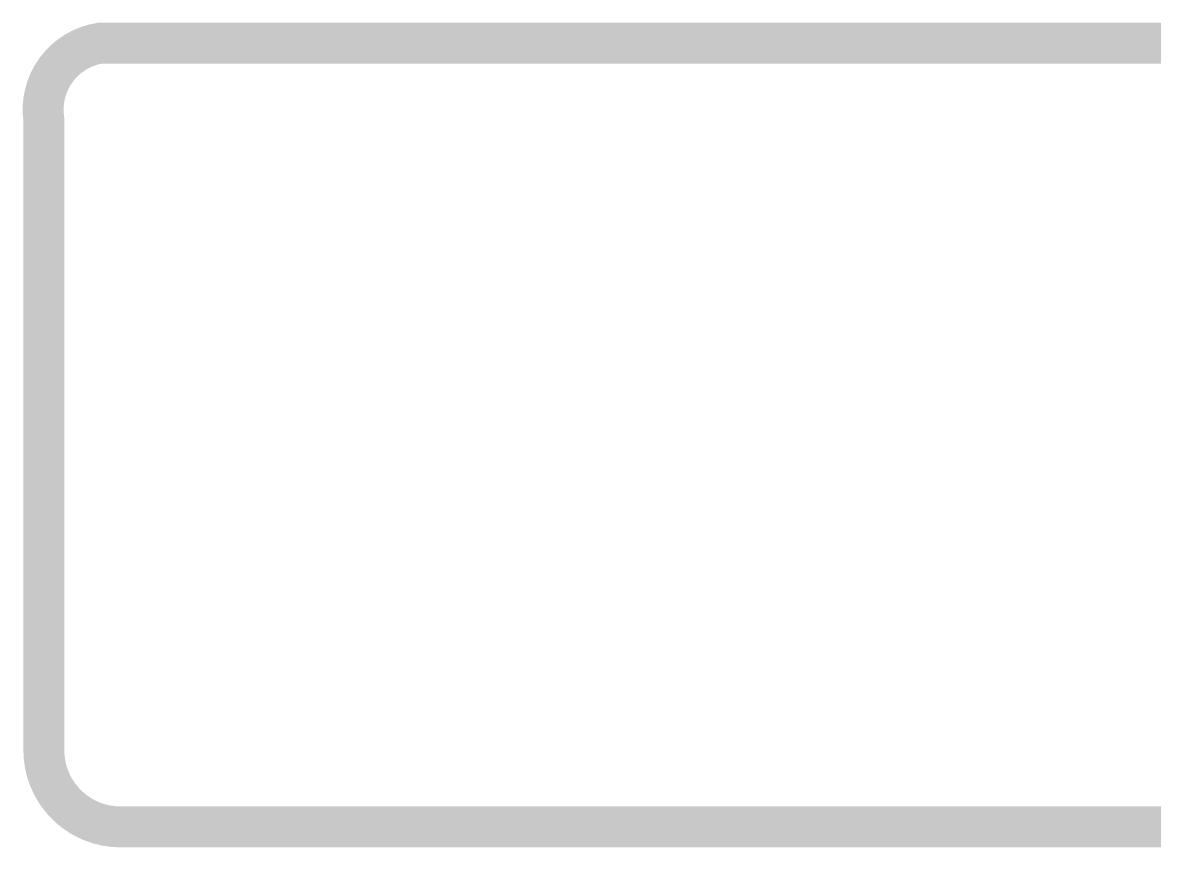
# Model space of a CAD drawing. Extents: x 0 to 158, y 0 to 111.
# Drawn here: x 31.14 to 36.76, y 92.95 to 97.05 of the extents above; entities that cross this region are included whole.
import ezdxf

# ---------------------------------------------------------------- set-up
doc = ezdxf.new("R2010")
doc.units = 0
doc.layers.add('21', color=53, linetype='CONTINUOUS')

msp = doc.modelspace()

# ---------------------------------------------------------------- linework, layer by layer
at = {"layer": '21'}
for points, const_width in [([(31.5232, 96.9463, 0.4142), (31.2422, 96.5653)], 0.2032), ([(31.5232, 96.9971, 1), (31.5232, 96.8955)], 0.1016), ([(31.5308, 96.8961, 1), (31.5156, 96.9965)], 0.1016), ([(31.293, 96.5653, 1), (31.1914, 96.5653)], 0.1016), ([(31.192, 96.5577, 1), (31.2924, 96.5729)], 0.1016), ([(31.2422, 93.4347, 0.4144), (31.6232, 93.0537)], 0.2032), ([(31.293, 93.4347, 1), (31.1914, 93.4347)], 0.1016), ([(31.1914, 93.4347, 1), (31.293, 93.4347)], 0.1016), ([(31.6232, 93.1045, 1), (31.6232, 93.0029)], 0.1016), ([(31.6232, 93.0029, 1), (31.6232, 93.1045)], 0.1016)]:
    msp.add_lwpolyline(points, format="xyb", dxfattribs=dict(at, const_width=const_width))
at = {"layer": '21', "const_width": 0.2032}
for points in [[(41.3768, 96.9463), (31.5232, 96.9463)], [(31.2422, 96.5653), (31.2422, 93.4347)], [(31.6232, 93.0537), (41.3768, 93.0537)]]:
    msp.add_lwpolyline(points, dxfattribs=at)

doc.saveas('drawing.dxf')
